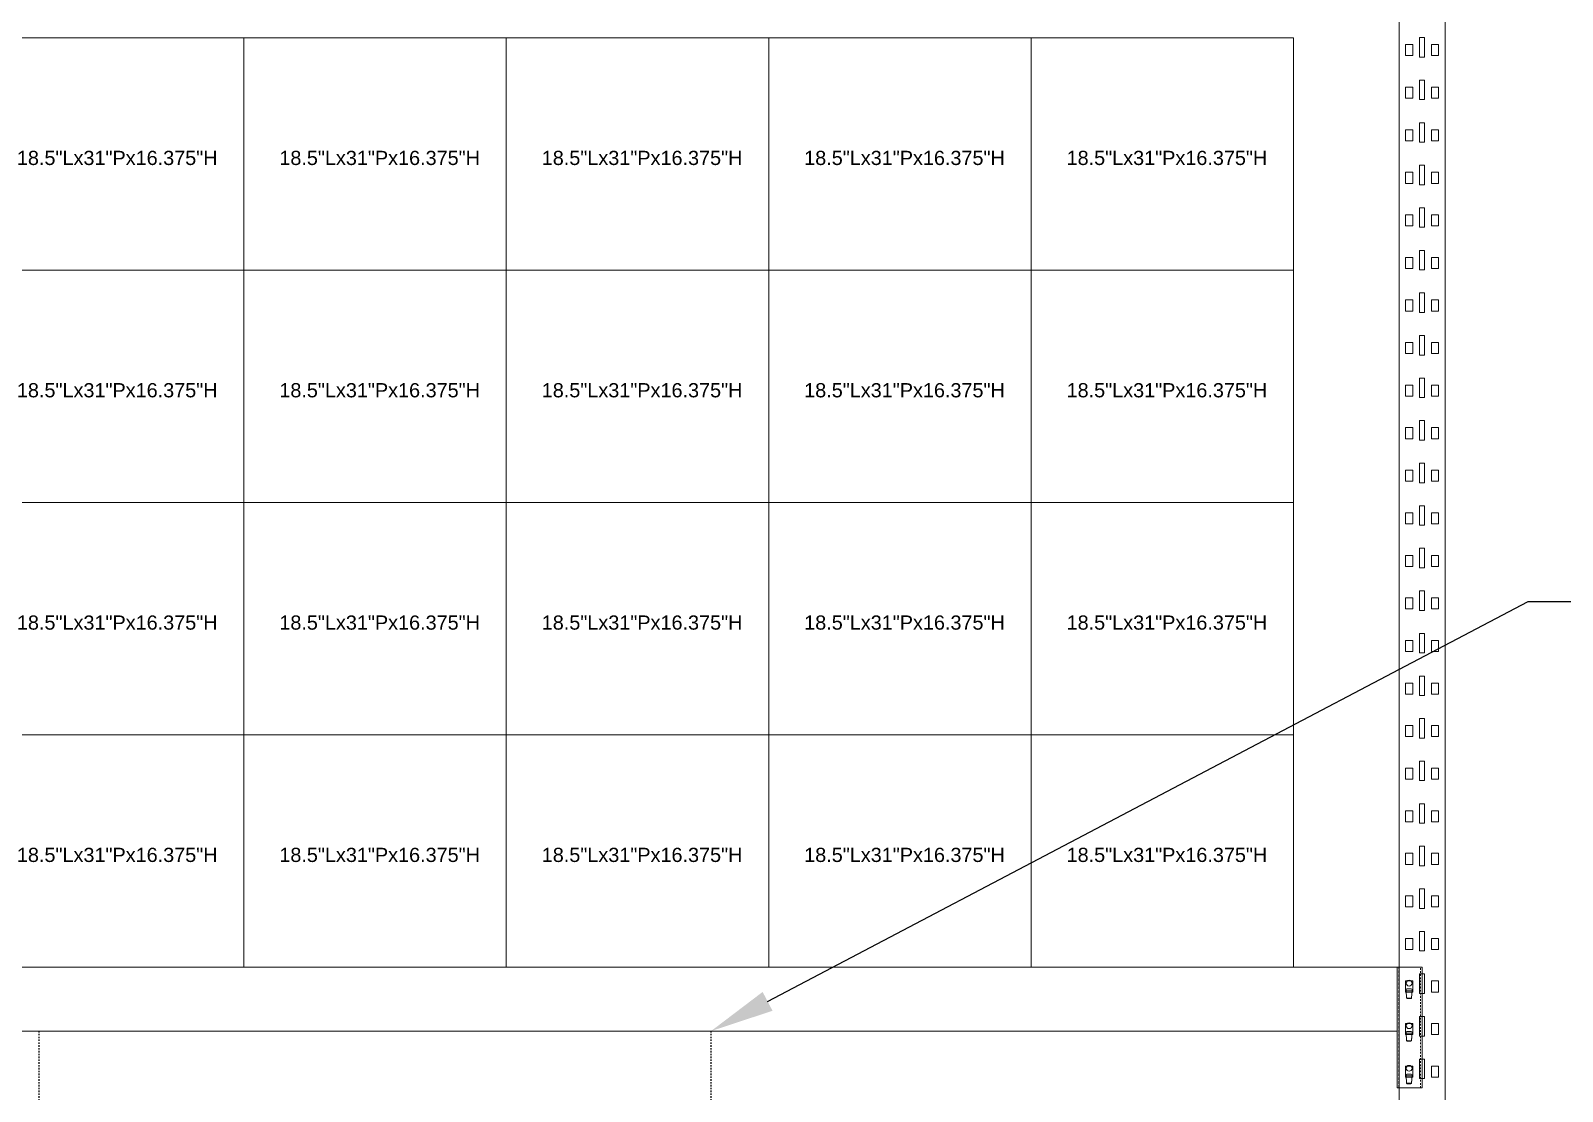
# Model space of a CAD drawing. Header units: inches. Extents: x 2743 to 10591, y -1604 to 5792.
# Drawn here: x 10345.3 to 10453.3, y 3794.9 to 3869.7 of the extents above; entities that cross this region are included whole.
import ezdxf

# ---------------------------------------------------------------- set-up
doc = ezdxf.new("R2010")
doc.units = ezdxf.units.IN
doc.header["$LTSCALE"] = 0.1875
doc.header["$MEASUREMENT"] = 0
doc.linetypes.add('DASHED', pattern=[0.75, 0.5, -0.25])
doc.linetypes.add('HIDDEN', pattern=[9.525, 6.35, -3.175])
for name, color, linetype, lineweight in [('12 Dashed', 7, 'DASHED', 5), ('21 Note', 7, 'Continuous', 5), ('32 Echelle', 160, 'Continuous', 15), ('33 Poutre', 30, 'Continuous', 15), ('34 Plywood', 45, 'Continuous', 13)]:
    doc.layers.add(name, color=color, linetype=linetype, lineweight=lineweight)
doc.styles.add('NOTE', font='', dxfattribs={"height": 4.5})
doc.styles.get('NOTE').set_extended_font_data('SansSerif')

msp = doc.modelspace()

# ---------------------------------------------------------------- linework, layer by layer
at = {"layer": '12 Dashed', "lineweight": 25, "ltscale": 0.5}
for p, q in [((10345.89447, 3758.64254), (10345.89447, 3799.14254)), ((10393.26947, 3758.64254), (10393.26947, 3799.14254))]:
    msp.add_line(p, q, dxfattribs=at)
at = {"layer": '21 Note', "lineweight": -2}
msp.add_line((10450.87019, 3829.41663), (10453.87019, 3829.41663), dxfattribs=at)
msp.add_lwpolyline([(10397.2528, 3801.23612), (10450.87019, 3829.41663)], dxfattribs=at)
at = {"layer": '21 Note'}
msp.add_solid([(10397.60173, 3800.57224), (10393.26947, 3799.14254), (10396.90387, 3801.90001)], dxfattribs=at)
at = {"layer": '32 Echelle'}
for p, q in [((10441.76973, 3704.64254), (10441.76976, 3944.64254)), ((10445.01973, 3704.64254), (10445.01976, 3944.64254)), ((10443.21975, 3869.16754), (10443.56975, 3869.16754)), ((10443.21975, 3867.79254), (10443.21975, 3869.16754)), ((10443.56975, 3867.79254), (10443.56975, 3869.16754)), ((10442.22979, 3868.67254), (10442.72979, 3868.67254)), ((10442.22979, 3867.89254), (10442.22979, 3868.67254)), ((10442.72979, 3867.89254), (10442.72979, 3868.67254)), ((10444.05971, 3867.89254), (10444.05971, 3868.67254)), ((10444.55971, 3868.67254), (10444.05971, 3868.67254)), ((10444.55971, 3867.89254), (10444.55971, 3868.67254)), ((10442.22979, 3867.89254), (10442.72979, 3867.89254)), ((10443.21975, 3867.79254), (10443.56975, 3867.79254)), ((10444.55971, 3867.89254), (10444.05971, 3867.89254)), ((10443.21975, 3866.16754), (10443.56975, 3866.16754)), ((10443.21975, 3864.79254), (10443.21975, 3866.16754)), ((10443.56975, 3864.79254), (10443.56975, 3866.16754)), ((10442.22979, 3865.67254), (10442.72979, 3865.67254)), ((10442.22979, 3864.89254), (10442.22979, 3865.67254)), ((10442.22979, 3864.89254), (10442.72979, 3864.89254)), ((10442.72979, 3864.89254), (10442.72979, 3865.67254)), ((10443.21975, 3864.79254), (10443.56975, 3864.79254)), ((10444.05971, 3864.89254), (10444.05971, 3865.67254)), ((10444.55971, 3865.67254), (10444.05971, 3865.67254)), ((10444.55971, 3864.89254), (10444.05971, 3864.89254)), ((10444.55971, 3864.89254), (10444.55971, 3865.67254)), ((10442.22979, 3862.67254), (10442.72979, 3862.67254)), ((10442.22979, 3861.89254), (10442.22979, 3862.67254)), ((10442.72979, 3861.89254), (10442.72979, 3862.67254)), ((10443.21975, 3863.16754), (10443.56975, 3863.16754)), ((10443.21975, 3861.79254), (10443.21975, 3863.16754)), ((10443.56975, 3861.79254), (10443.56975, 3863.16754)), ((10444.05971, 3861.89254), (10444.05971, 3862.67254)), ((10444.55971, 3862.67254), (10444.05971, 3862.67254)), ((10444.55971, 3861.89254), (10444.55971, 3862.67254)), ((10442.22979, 3861.89254), (10442.72979, 3861.89254)), ((10443.21975, 3861.79254), (10443.56975, 3861.79254)), ((10444.55971, 3861.89254), (10444.05971, 3861.89254)), ((10442.22979, 3859.67254), (10442.72979, 3859.67254)), ((10442.22979, 3858.89254), (10442.22979, 3859.67254)), ((10442.72979, 3858.89254), (10442.72979, 3859.67254)), ((10443.21975, 3860.16754), (10443.56975, 3860.16754)), ((10443.21975, 3858.79254), (10443.21975, 3860.16754)), ((10443.56975, 3858.79254), (10443.56975, 3860.16754)), ((10444.05971, 3858.89254), (10444.05971, 3859.67254)), ((10444.55971, 3859.67254), (10444.05971, 3859.67254)), ((10444.55971, 3858.89254), (10444.55971, 3859.67254)), ((10442.22979, 3858.89254), (10442.72979, 3858.89254)), ((10443.21975, 3858.79254), (10443.56975, 3858.79254)), ((10444.55971, 3858.89254), (10444.05971, 3858.89254)), ((10443.21975, 3857.16754), (10443.56975, 3857.16754)), ((10443.21975, 3855.79254), (10443.21975, 3857.16754)), ((10443.56975, 3855.79254), (10443.56975, 3857.16754)), ((10442.22979, 3856.67254), (10442.72979, 3856.67254)), ((10442.22979, 3855.89254), (10442.22979, 3856.67254)), ((10442.72979, 3855.89254), (10442.72979, 3856.67254)), ((10444.05971, 3855.89254), (10444.05971, 3856.67254)), ((10444.55971, 3856.67254), (10444.05971, 3856.67254)), ((10444.55971, 3855.89254), (10444.55971, 3856.67254)), ((10442.22979, 3855.89254), (10442.72979, 3855.89254)), ((10443.21975, 3855.79254), (10443.56975, 3855.79254)), ((10444.55971, 3855.89254), (10444.05971, 3855.89254)), ((10443.21975, 3854.16754), (10443.56975, 3854.16754)), ((10443.21975, 3852.79254), (10443.21975, 3854.16754)), ((10443.56975, 3852.79254), (10443.56975, 3854.16754)), ((10442.22979, 3853.67254), (10442.72979, 3853.67254)), ((10442.22979, 3852.89254), (10442.22979, 3853.67254)), ((10442.22979, 3852.89254), (10442.72979, 3852.89254)), ((10442.72979, 3852.89254), (10442.72979, 3853.67254)), ((10443.21975, 3852.79254), (10443.56975, 3852.79254)), ((10444.05971, 3852.89254), (10444.05971, 3853.67254)), ((10444.55971, 3853.67254), (10444.05971, 3853.67254)), ((10444.55971, 3852.89254), (10444.05971, 3852.89254)), ((10444.55971, 3852.89254), (10444.55971, 3853.67254)), ((10442.22979, 3850.67254), (10442.72979, 3850.67254)), ((10442.22979, 3849.89254), (10442.22979, 3850.67254)), ((10442.72979, 3849.89254), (10442.72979, 3850.67254)), ((10443.21975, 3851.16754), (10443.56975, 3851.16754)), ((10443.21975, 3849.79254), (10443.21975, 3851.16754)), ((10443.56975, 3849.79254), (10443.56975, 3851.16754)), ((10444.05971, 3849.89254), (10444.05971, 3850.67254)), ((10444.55971, 3850.67254), (10444.05971, 3850.67254)), ((10444.55971, 3849.89254), (10444.55971, 3850.67254)), ((10442.22979, 3849.89254), (10442.72979, 3849.89254)), ((10443.21975, 3849.79254), (10443.56975, 3849.79254)), ((10444.55971, 3849.89254), (10444.05971, 3849.89254)), ((10442.22979, 3847.67254), (10442.72979, 3847.67254)), ((10442.22979, 3846.89254), (10442.22979, 3847.67254)), ((10442.72979, 3846.89254), (10442.72979, 3847.67254)), ((10443.21975, 3848.16754), (10443.56975, 3848.16754)), ((10443.21975, 3846.79254), (10443.21975, 3848.16754)), ((10443.56975, 3846.79254), (10443.56975, 3848.16754)), ((10444.0597, 3846.89254), (10444.0597, 3847.67254)), ((10444.5597, 3847.67254), (10444.0597, 3847.67254)), ((10444.5597, 3846.89254), (10444.5597, 3847.67254)), ((10442.22979, 3846.89254), (10442.72979, 3846.89254)), ((10443.21975, 3846.79254), (10443.56975, 3846.79254)), ((10444.5597, 3846.89254), (10444.0597, 3846.89254)), ((10442.22979, 3844.67254), (10442.72979, 3844.67254)), ((10442.22979, 3843.89254), (10442.22979, 3844.67254)), ((10442.72979, 3843.89254), (10442.72979, 3844.67254)), ((10443.21975, 3845.16754), (10443.56975, 3845.16754)), ((10443.21975, 3843.79254), (10443.21975, 3845.16754)), ((10443.56975, 3843.79254), (10443.56975, 3845.16754)), ((10444.0597, 3843.89254), (10444.0597, 3844.67254)), ((10444.5597, 3844.67254), (10444.0597, 3844.67254)), ((10444.5597, 3843.89254), (10444.5597, 3844.67254)), ((10442.22979, 3843.89254), (10442.72979, 3843.89254)), ((10443.21975, 3843.79254), (10443.56975, 3843.79254)), ((10444.5597, 3843.89254), (10444.0597, 3843.89254)), ((10443.21975, 3842.16754), (10443.56975, 3842.16754)), ((10443.21975, 3840.79254), (10443.21975, 3842.16754)), ((10443.56975, 3840.79254), (10443.56975, 3842.16754)), ((10442.22979, 3841.67254), (10442.72979, 3841.67254)), ((10442.22979, 3840.89254), (10442.22979, 3841.67254)), ((10442.72979, 3840.89254), (10442.72979, 3841.67254)), ((10444.0597, 3840.89254), (10444.0597, 3841.67254)), ((10444.5597, 3841.67254), (10444.0597, 3841.67254)), ((10444.5597, 3840.89254), (10444.5597, 3841.67254)), ((10442.22979, 3840.89254), (10442.72979, 3840.89254)), ((10443.21975, 3840.79254), (10443.56975, 3840.79254)), ((10444.5597, 3840.89254), (10444.0597, 3840.89254)), ((10443.21975, 3839.16754), (10443.56975, 3839.16754)), ((10443.21975, 3837.79254), (10443.21975, 3839.16754)), ((10443.56975, 3837.79254), (10443.56975, 3839.16754)), ((10442.22979, 3838.67254), (10442.72979, 3838.67254)), ((10442.22979, 3837.89254), (10442.22979, 3838.67254)), ((10442.22979, 3837.89254), (10442.72979, 3837.89254)), ((10442.72979, 3837.89254), (10442.72979, 3838.67254)), ((10443.21975, 3837.79254), (10443.56975, 3837.79254)), ((10444.0597, 3837.89254), (10444.0597, 3838.67254)), ((10444.5597, 3838.67254), (10444.0597, 3838.67254)), ((10444.5597, 3837.89254), (10444.0597, 3837.89254)), ((10444.5597, 3837.89254), (10444.5597, 3838.67254)), ((10442.22979, 3835.67254), (10442.72979, 3835.67254)), ((10442.22979, 3834.89254), (10442.22979, 3835.67254)), ((10442.72979, 3834.89254), (10442.72979, 3835.67254)), ((10443.21975, 3836.16754), (10443.56975, 3836.16754)), ((10443.21975, 3834.79254), (10443.21975, 3836.16754)), ((10443.56975, 3834.79254), (10443.56975, 3836.16754)), ((10444.0597, 3834.89254), (10444.0597, 3835.67254)), ((10444.5597, 3835.67254), (10444.0597, 3835.67254)), ((10444.5597, 3834.89254), (10444.5597, 3835.67254)), ((10442.22979, 3834.89254), (10442.72979, 3834.89254)), ((10443.21975, 3834.79254), (10443.56975, 3834.79254)), ((10444.5597, 3834.89254), (10444.0597, 3834.89254)), ((10442.22979, 3832.67254), (10442.72979, 3832.67254)), ((10442.22979, 3831.89254), (10442.22979, 3832.67254)), ((10442.72979, 3831.89254), (10442.72979, 3832.67254)), ((10443.21975, 3833.16754), (10443.56975, 3833.16754)), ((10443.21975, 3831.79254), (10443.21975, 3833.16754)), ((10443.56975, 3831.79254), (10443.56975, 3833.16754)), ((10444.0597, 3831.89254), (10444.0597, 3832.67254)), ((10444.5597, 3832.67254), (10444.0597, 3832.67254)), ((10444.5597, 3831.89254), (10444.5597, 3832.67254)), ((10442.22979, 3831.89254), (10442.72979, 3831.89254)), ((10443.21975, 3831.79254), (10443.56975, 3831.79254)), ((10444.5597, 3831.89254), (10444.0597, 3831.89254)), ((10443.21975, 3830.16754), (10443.56975, 3830.16754)), ((10443.21975, 3828.79254), (10443.21975, 3830.16754)), ((10443.56975, 3828.79254), (10443.56975, 3830.16754)), ((10442.22979, 3829.67254), (10442.72979, 3829.67254)), ((10442.22979, 3828.89254), (10442.22979, 3829.67254)), ((10442.72979, 3828.89254), (10442.72979, 3829.67254)), ((10444.0597, 3828.89254), (10444.0597, 3829.67254)), ((10444.5597, 3829.67254), (10444.0597, 3829.67254)), ((10444.5597, 3828.89254), (10444.5597, 3829.67254)), ((10442.22979, 3828.89254), (10442.72979, 3828.89254)), ((10443.21975, 3828.79254), (10443.56975, 3828.79254)), ((10444.5597, 3828.89254), (10444.0597, 3828.89254)), ((10443.21975, 3827.16754), (10443.56975, 3827.16754)), ((10443.21975, 3825.79254), (10443.21975, 3827.16754)), ((10443.56975, 3825.79254), (10443.56975, 3827.16754)), ((10442.22979, 3826.67254), (10442.72979, 3826.67254)), ((10442.22979, 3825.89254), (10442.22979, 3826.67254)), ((10442.22979, 3825.89254), (10442.72979, 3825.89254)), ((10442.72979, 3825.89254), (10442.72979, 3826.67254)), ((10444.0597, 3825.89254), (10444.0597, 3826.67254)), ((10444.5597, 3826.67254), (10444.0597, 3826.67254)), ((10444.5597, 3825.89254), (10444.0597, 3825.89254)), ((10444.5597, 3825.89254), (10444.5597, 3826.67254)), ((10443.21975, 3825.79254), (10443.56975, 3825.79254)), ((10442.22979, 3823.67254), (10442.72979, 3823.67254)), ((10442.22979, 3822.89254), (10442.22979, 3823.67254)), ((10442.72979, 3822.89254), (10442.72979, 3823.67254)), ((10443.21975, 3824.16754), (10443.56975, 3824.16754)), ((10443.21975, 3822.79254), (10443.21975, 3824.16754)), ((10443.56975, 3822.79254), (10443.56975, 3824.16754)), ((10444.0597, 3822.89254), (10444.0597, 3823.67254)), ((10444.5597, 3823.67254), (10444.0597, 3823.67254)), ((10444.5597, 3822.89254), (10444.5597, 3823.67254)), ((10442.22979, 3822.89254), (10442.72979, 3822.89254)), ((10443.21975, 3822.79254), (10443.56975, 3822.79254)), ((10444.5597, 3822.89254), (10444.0597, 3822.89254)), ((10442.22979, 3820.67254), (10442.72979, 3820.67254)), ((10442.22979, 3819.89254), (10442.22979, 3820.67254)), ((10442.72979, 3819.89254), (10442.72979, 3820.67254)), ((10443.21975, 3821.16754), (10443.56975, 3821.16754)), ((10443.21975, 3819.79254), (10443.21975, 3821.16754)), ((10443.56975, 3819.79254), (10443.56975, 3821.16754)), ((10444.0597, 3819.89254), (10444.0597, 3820.67254)), ((10444.5597, 3820.67254), (10444.0597, 3820.67254)), ((10444.5597, 3819.89254), (10444.5597, 3820.67254)), ((10442.22979, 3819.89254), (10442.72979, 3819.89254)), ((10443.21975, 3819.79254), (10443.56975, 3819.79254)), ((10444.5597, 3819.89254), (10444.0597, 3819.89254)), ((10442.22979, 3817.67254), (10442.72979, 3817.67254)), ((10442.22979, 3816.89254), (10442.22979, 3817.67254)), ((10442.72979, 3816.89254), (10442.72979, 3817.67254)), ((10443.21974, 3818.16754), (10443.56974, 3818.16754)), ((10443.21974, 3816.79254), (10443.21974, 3818.16754)), ((10443.56974, 3816.79254), (10443.56974, 3818.16754)), ((10444.0597, 3816.89254), (10444.0597, 3817.67254)), ((10444.5597, 3817.67254), (10444.0597, 3817.67254)), ((10444.5597, 3816.89254), (10444.5597, 3817.67254)), ((10442.22979, 3816.89254), (10442.72979, 3816.89254)), ((10443.21974, 3816.79254), (10443.56974, 3816.79254)), ((10444.5597, 3816.89254), (10444.0597, 3816.89254)), ((10443.21974, 3815.16754), (10443.56974, 3815.16754)), ((10443.21974, 3813.79254), (10443.21974, 3815.16754)), ((10443.56974, 3813.79254), (10443.56974, 3815.16754)), ((10442.22979, 3814.67254), (10442.72979, 3814.67254)), ((10442.22979, 3813.89254), (10442.22979, 3814.67254)), ((10442.72979, 3813.89254), (10442.72979, 3814.67254)), ((10444.0597, 3813.89254), (10444.0597, 3814.67254)), ((10444.5597, 3814.67254), (10444.0597, 3814.67254)), ((10444.5597, 3813.89254), (10444.5597, 3814.67254)), ((10442.22979, 3813.89254), (10442.72979, 3813.89254)), ((10443.21974, 3813.79254), (10443.56974, 3813.79254)), ((10444.5597, 3813.89254), (10444.0597, 3813.89254)), ((10443.21974, 3812.16754), (10443.56974, 3812.16754)), ((10443.21974, 3810.79254), (10443.21974, 3812.16754)), ((10443.56974, 3810.79254), (10443.56974, 3812.16754)), ((10442.22979, 3811.67254), (10442.72979, 3811.67254)), ((10442.22979, 3810.89254), (10442.22979, 3811.67254)), ((10442.22979, 3810.89254), (10442.72979, 3810.89254)), ((10442.72979, 3810.89254), (10442.72979, 3811.67254)), ((10443.21974, 3810.79254), (10443.56974, 3810.79254)), ((10444.0597, 3810.89254), (10444.0597, 3811.67254)), ((10444.5597, 3811.67254), (10444.0597, 3811.67254)), ((10444.5597, 3810.89254), (10444.0597, 3810.89254)), ((10444.5597, 3810.89254), (10444.5597, 3811.67254)), ((10442.22979, 3808.67254), (10442.72979, 3808.67254)), ((10442.22979, 3807.89254), (10442.22979, 3808.67254)), ((10442.72979, 3807.89254), (10442.72979, 3808.67254)), ((10443.21974, 3809.16754), (10443.56974, 3809.16754)), ((10443.21974, 3807.79254), (10443.21974, 3809.16754)), ((10443.56974, 3807.79254), (10443.56974, 3809.16754)), ((10444.0597, 3807.89254), (10444.0597, 3808.67254)), ((10444.5597, 3808.67254), (10444.0597, 3808.67254)), ((10444.5597, 3807.89254), (10444.5597, 3808.67254)), ((10442.22979, 3807.89254), (10442.72979, 3807.89254)), ((10443.21974, 3807.79254), (10443.56974, 3807.79254)), ((10444.5597, 3807.89254), (10444.0597, 3807.89254)), ((10442.22979, 3805.67254), (10442.72979, 3805.67254)), ((10442.22979, 3804.89254), (10442.22979, 3805.67254)), ((10442.72979, 3804.89254), (10442.72979, 3805.67254)), ((10443.21974, 3806.16754), (10443.56974, 3806.16754)), ((10443.21974, 3804.79254), (10443.21974, 3806.16754)), ((10443.56974, 3804.79254), (10443.56974, 3806.16754)), ((10444.0597, 3804.89254), (10444.0597, 3805.67254)), ((10444.5597, 3805.67254), (10444.0597, 3805.67254)), ((10444.5597, 3804.89254), (10444.5597, 3805.67254)), ((10442.22979, 3804.89254), (10442.72979, 3804.89254)), ((10443.21974, 3804.79254), (10443.56974, 3804.79254)), ((10444.5597, 3804.89254), (10444.0597, 3804.89254)), ((10443.21974, 3803.16754), (10443.56974, 3803.16754)), ((10443.21974, 3801.79254), (10443.21974, 3803.16754)), ((10443.56974, 3801.79254), (10443.56974, 3803.16754)), ((10442.22979, 3802.67254), (10442.72979, 3802.67254)), ((10442.22979, 3801.89254), (10442.22979, 3802.67254)), ((10442.72979, 3801.89254), (10442.72979, 3802.67254)), ((10444.0597, 3801.89254), (10444.0597, 3802.67254)), ((10444.5597, 3802.67254), (10444.0597, 3802.67254)), ((10444.5597, 3801.89254), (10444.5597, 3802.67254)), ((10442.22979, 3801.89254), (10442.72979, 3801.89254)), ((10443.21974, 3801.79254), (10443.56974, 3801.79254)), ((10444.5597, 3801.89254), (10444.0597, 3801.89254)), ((10443.21974, 3800.16754), (10443.56974, 3800.16754)), ((10443.21974, 3798.79254), (10443.21974, 3800.16754)), ((10443.56974, 3798.79254), (10443.56974, 3800.16754)), ((10442.22979, 3799.67254), (10442.72979, 3799.67254)), ((10442.22979, 3798.89254), (10442.22979, 3799.67254)), ((10442.22979, 3798.89254), (10442.72979, 3798.89254)), ((10442.72979, 3798.89254), (10442.72979, 3799.67254)), ((10444.0597, 3798.89254), (10444.0597, 3799.67254)), ((10444.5597, 3799.67254), (10444.0597, 3799.67254)), ((10444.5597, 3798.89254), (10444.0597, 3798.89254)), ((10444.5597, 3798.89254), (10444.5597, 3799.67254)), ((10443.21974, 3798.79254), (10443.56974, 3798.79254)), ((10442.22979, 3796.67254), (10442.72979, 3796.67254)), ((10442.22979, 3795.89254), (10442.22979, 3796.67254)), ((10442.72979, 3795.89254), (10442.72979, 3796.67254)), ((10443.21974, 3797.16754), (10443.56974, 3797.16754)), ((10443.21974, 3795.79254), (10443.21974, 3797.16754)), ((10443.56974, 3795.79254), (10443.56974, 3797.16754)), ((10444.0597, 3795.89254), (10444.0597, 3796.67254)), ((10444.5597, 3796.67254), (10444.0597, 3796.67254)), ((10444.5597, 3795.89254), (10444.5597, 3796.67254)), ((10442.22979, 3795.89254), (10442.72979, 3795.89254)), ((10443.21974, 3795.79254), (10443.56974, 3795.79254)), ((10444.5597, 3795.89254), (10444.0597, 3795.89254))]:
    msp.add_line(p, q, dxfattribs=at)
at = {"layer": '33 Poutre'}
for p, q in [((10297.51947, 3803.64254), (10441.64447, 3803.64254)), ((10441.64447, 3795.14254), (10441.64447, 3803.64254)), ((10443.39447, 3803.64254), (10441.64447, 3803.64254)), ((10441.64447, 3795.14254), (10441.64447, 3803.64254)), ((10443.39447, 3803.64254), (10441.76347, 3803.64254)), ((10443.39447, 3795.14254), (10443.39447, 3803.64254)), ((10443.39447, 3803.16598), (10443.39447, 3803.64254)), ((10443.39447, 3795.14254), (10443.39447, 3803.16598)), ((10442.26228, 3801.98254), (10442.26228, 3802.04504)), ((10442.26228, 3801.98254), (10442.26228, 3802.04504)), ((10442.26228, 3801.98254), (10442.26228, 3802.04504)), ((10442.26228, 3801.98254), (10442.26228, 3802.04504)), ((10442.63478, 3802.10754), (10442.32478, 3802.10754)), ((10442.63478, 3802.10754), (10442.32478, 3802.10754)), ((10442.63478, 3802.10754), (10442.32478, 3802.10754)), ((10442.63478, 3802.10754), (10442.32478, 3802.10754)), ((10442.69728, 3801.98254), (10442.69728, 3802.04504)), ((10442.69728, 3801.98254), (10442.69728, 3802.04504)), ((10442.69728, 3801.98254), (10442.69728, 3802.04504)), ((10442.69728, 3801.98254), (10442.69728, 3802.04504)), ((10442.69728, 3801.98254), (10442.26228, 3801.98254)), ((10442.26228, 3801.98254), (10442.30242, 3801.47583)), ((10442.69728, 3801.98254), (10442.26228, 3801.98254)), ((10442.26228, 3801.98254), (10442.30242, 3801.47583)), ((10442.69728, 3801.98254), (10442.26228, 3801.98254)), ((10442.26228, 3801.98254), (10442.30242, 3801.47583)), ((10442.69728, 3801.98254), (10442.26228, 3801.98254)), ((10442.26228, 3801.98254), (10442.30242, 3801.47583)), ((10442.26465, 3801.98254), (10442.30242, 3801.50583)), ((10442.26465, 3801.98254), (10442.30242, 3801.50583)), ((10442.26465, 3801.98254), (10442.30242, 3801.50583)), ((10442.26465, 3801.98254), (10442.30242, 3801.50583)), ((10442.61028, 3801.46254), (10442.34928, 3801.46254)), ((10442.61028, 3801.46254), (10442.34928, 3801.46254)), ((10442.61028, 3801.46254), (10442.34928, 3801.46254)), ((10442.61028, 3801.46254), (10442.34928, 3801.46254)), ((10442.61028, 3801.43254), (10442.34928, 3801.43254)), ((10442.61028, 3801.43254), (10442.34928, 3801.43254)), ((10442.61028, 3801.43254), (10442.34928, 3801.43254)), ((10442.61028, 3801.43254), (10442.34928, 3801.43254)), ((10442.6949, 3801.98254), (10442.65713, 3801.50583)), ((10442.69728, 3801.98254), (10442.65713, 3801.47583)), ((10442.69728, 3801.98254), (10442.65713, 3801.47583)), ((10442.6949, 3801.98254), (10442.65713, 3801.50583)), ((10442.6949, 3801.98254), (10442.65713, 3801.50583)), ((10442.69728, 3801.98254), (10442.65713, 3801.47583)), ((10442.69728, 3801.98254), (10442.65713, 3801.47583)), ((10442.6949, 3801.98254), (10442.65713, 3801.50583)), ((10297.51947, 3799.14254), (10441.64447, 3799.14254)), ((10442.26228, 3798.98254), (10442.26228, 3799.04504)), ((10442.26228, 3798.98254), (10442.26228, 3799.04504)), ((10442.26228, 3798.98254), (10442.26228, 3799.04504)), ((10442.26228, 3798.98254), (10442.26228, 3799.04504)), ((10442.69728, 3798.98254), (10442.26228, 3798.98254)), ((10442.26228, 3798.98254), (10442.30242, 3798.47583)), ((10442.69728, 3798.98254), (10442.26228, 3798.98254)), ((10442.26228, 3798.98254), (10442.30242, 3798.47583)), ((10442.69728, 3798.98254), (10442.26228, 3798.98254)), ((10442.26228, 3798.98254), (10442.30242, 3798.47583)), ((10442.69728, 3798.98254), (10442.26228, 3798.98254)), ((10442.26228, 3798.98254), (10442.30242, 3798.47583)), ((10442.26465, 3798.98254), (10442.30242, 3798.50583)), ((10442.26465, 3798.98254), (10442.30242, 3798.50583)), ((10442.26465, 3798.98254), (10442.30242, 3798.50583)), ((10442.26465, 3798.98254), (10442.30242, 3798.50583)), ((10442.63478, 3799.10754), (10442.32478, 3799.10754)), ((10442.63478, 3799.10754), (10442.32478, 3799.10754)), ((10442.63478, 3799.10754), (10442.32478, 3799.10754)), ((10442.63478, 3799.10754), (10442.32478, 3799.10754)), ((10442.6949, 3798.98254), (10442.65713, 3798.50583)), ((10442.69728, 3798.98254), (10442.65713, 3798.47583)), ((10442.69728, 3798.98254), (10442.65713, 3798.47583)), ((10442.6949, 3798.98254), (10442.65713, 3798.50583)), ((10442.6949, 3798.98254), (10442.65713, 3798.50583)), ((10442.69728, 3798.98254), (10442.65713, 3798.47583)), ((10442.69728, 3798.98254), (10442.65713, 3798.47583)), ((10442.6949, 3798.98254), (10442.65713, 3798.50583)), ((10442.69728, 3798.98254), (10442.69728, 3799.04504)), ((10442.69728, 3798.98254), (10442.69728, 3799.04504)), ((10442.69728, 3798.98254), (10442.69728, 3799.04504)), ((10442.69728, 3798.98254), (10442.69728, 3799.04504)), ((10442.61028, 3798.46254), (10442.34928, 3798.46254)), ((10442.61028, 3798.46254), (10442.34928, 3798.46254)), ((10442.61028, 3798.46254), (10442.34928, 3798.46254)), ((10442.61028, 3798.46254), (10442.34928, 3798.46254)), ((10442.61028, 3798.43254), (10442.34928, 3798.43254)), ((10442.61028, 3798.43254), (10442.34928, 3798.43254)), ((10442.61028, 3798.43254), (10442.34928, 3798.43254)), ((10442.61028, 3798.43254), (10442.34928, 3798.43254)), ((10442.26228, 3795.98254), (10442.26228, 3796.04504)), ((10442.26228, 3795.98254), (10442.26228, 3796.04504)), ((10442.69728, 3795.98254), (10442.26228, 3795.98254)), ((10442.26228, 3795.98254), (10442.30242, 3795.47583)), ((10442.69728, 3795.98254), (10442.26228, 3795.98254)), ((10442.26228, 3795.98254), (10442.30242, 3795.47583)), ((10442.26465, 3795.98254), (10442.30242, 3795.50583)), ((10442.26465, 3795.98254), (10442.30242, 3795.50583)), ((10442.63478, 3796.10754), (10442.32478, 3796.10754)), ((10442.63478, 3796.10754), (10442.32478, 3796.10754)), ((10442.69728, 3795.98254), (10442.65713, 3795.47583)), ((10442.6949, 3795.98254), (10442.65713, 3795.50583)), ((10442.69728, 3795.98254), (10442.65713, 3795.47583)), ((10442.6949, 3795.98254), (10442.65713, 3795.50583)), ((10442.69728, 3795.98254), (10442.69728, 3796.04504)), ((10442.69728, 3795.98254), (10442.69728, 3796.04504)), ((10443.39447, 3795.14254), (10441.64447, 3795.14254)), ((10443.39447, 3795.14254), (10441.64447, 3795.14254)), ((10442.61028, 3795.46254), (10442.34928, 3795.46254)), ((10442.61028, 3795.46254), (10442.34928, 3795.46254)), ((10442.61028, 3795.43254), (10442.34928, 3795.43254)), ((10442.61028, 3795.43254), (10442.34928, 3795.43254))]:
    msp.add_line(p, q, dxfattribs=at)
at = {"layer": '33 Poutre', "linetype": 'HIDDEN', "ltscale": 0.15}
msp.add_line((10441.76347, 3795.14254), (10441.76347, 3803.64254), dxfattribs=at)
at = {"layer": '33 Poutre', "linetype": 'HIDDEN', "ltscale": 0.1}
msp.add_line((10443.27547, 3795.14254), (10443.27547, 3803.64254), dxfattribs=at)
at = {"layer": '33 Poutre'}
for centre in [(10442.47978, 3802.51754), (10442.47978, 3802.51754), (10442.47978, 3799.51754), (10442.47978, 3799.51754), (10442.47978, 3796.51754), (10442.47978, 3796.51754)]:
    msp.add_circle(centre, 0.205, dxfattribs=at)
for centre, radius, start, end in [((10442.32478, 3802.04504), 0.0625, 90, 180), ((10442.32478, 3802.04504), 0.0625, 90, 180), ((10442.32478, 3802.04504), 0.0625, 90, 180), ((10442.32478, 3802.04504), 0.0625, 90, 180), ((10442.63478, 3802.04504), 0.0625, 0, 90), ((10442.63478, 3802.04504), 0.0625, 0, 90), ((10442.63478, 3802.04504), 0.0625, 0, 90), ((10442.63478, 3802.04504), 0.0625, 0, 90), ((10442.34928, 3801.50954), 0.047, 184.5300839, 270), ((10442.34928, 3801.50954), 0.047, 184.5300839, 270), ((10442.34928, 3801.50954), 0.047, 184.5300839, 270), ((10442.34928, 3801.50954), 0.047, 184.5300839, 270), ((10442.34928, 3801.47954), 0.047, 184.5300839, 270), ((10442.34928, 3801.47954), 0.047, 184.5300839, 270), ((10442.34928, 3801.47954), 0.047, 184.5300839, 270), ((10442.34928, 3801.47954), 0.047, 184.5300839, 270), ((10442.61028, 3801.50954), 0.047, 270, 355.4699161), ((10442.61028, 3801.50954), 0.047, 270, 355.4699161), ((10442.61028, 3801.50954), 0.047, 270, 355.4699161), ((10442.61028, 3801.50954), 0.047, 270, 355.4699161), ((10442.61028, 3801.47954), 0.047, 270, 355.4699161), ((10442.61028, 3801.47954), 0.047, 270, 355.4699161), ((10442.61028, 3801.47954), 0.047, 270, 355.4699161), ((10442.61028, 3801.47954), 0.047, 270, 355.4699161), ((10442.32478, 3799.04504), 0.0625, 90, 180), ((10442.32478, 3799.04504), 0.0625, 90, 180), ((10442.32478, 3799.04504), 0.0625, 90, 180), ((10442.32478, 3799.04504), 0.0625, 90, 180), ((10442.63478, 3799.04504), 0.0625, 0, 90), ((10442.63478, 3799.04504), 0.0625, 0, 90), ((10442.63478, 3799.04504), 0.0625, 0, 90), ((10442.63478, 3799.04504), 0.0625, 0, 90), ((10442.34928, 3798.50954), 0.047, 184.5300839, 270), ((10442.34928, 3798.50954), 0.047, 184.5300839, 270), ((10442.34928, 3798.50954), 0.047, 184.5300839, 270), ((10442.34928, 3798.50954), 0.047, 184.5300839, 270), ((10442.34928, 3798.47954), 0.047, 184.5300839, 270), ((10442.34928, 3798.47954), 0.047, 184.5300839, 270), ((10442.34928, 3798.47954), 0.047, 184.5300839, 270), ((10442.34928, 3798.47954), 0.047, 184.5300839, 270), ((10442.61028, 3798.50954), 0.047, 270, 355.4699161), ((10442.61028, 3798.50954), 0.047, 270, 355.4699161), ((10442.61028, 3798.50954), 0.047, 270, 355.4699161), ((10442.61028, 3798.50954), 0.047, 270, 355.4699161), ((10442.61028, 3798.47954), 0.047, 270, 355.4699161), ((10442.61028, 3798.47954), 0.047, 270, 355.4699161), ((10442.61028, 3798.47954), 0.047, 270, 355.4699161), ((10442.61028, 3798.47954), 0.047, 270, 355.4699161), ((10442.32478, 3796.04504), 0.0625, 90, 180), ((10442.32478, 3796.04504), 0.0625, 90, 180), ((10442.63478, 3796.04504), 0.0625, 0, 90), ((10442.63478, 3796.04504), 0.0625, 0, 90), ((10442.34928, 3795.50954), 0.047, 184.5300839, 270), ((10442.34928, 3795.50954), 0.047, 184.5300839, 270), ((10442.34928, 3795.47954), 0.047, 184.5300839, 270), ((10442.34928, 3795.47954), 0.047, 184.5300839, 270), ((10442.61028, 3795.50954), 0.047, 270, 355.4699161), ((10442.61028, 3795.50954), 0.047, 270, 355.4699161), ((10442.61028, 3795.47954), 0.047, 270, 355.4699161), ((10442.61028, 3795.47954), 0.047, 270, 355.4699161)]:
    msp.add_arc(centre, radius, start, end, dxfattribs=at)
at = {"layer": '34 Plywood'}
for p, q in [((10360.33197, 3869.14254), (10341.83197, 3869.14254)), ((10378.83197, 3869.14254), (10360.33197, 3869.14254)), ((10360.33197, 3869.14254), (10360.33197, 3852.76754)), ((10360.33197, 3852.76754), (10360.33197, 3869.14254)), ((10397.33197, 3869.14254), (10378.83197, 3869.14254)), ((10378.83197, 3869.14254), (10378.83197, 3852.76754)), ((10378.83197, 3852.76754), (10378.83197, 3869.14254)), ((10415.83197, 3869.14254), (10397.33197, 3869.14254)), ((10397.33197, 3869.14254), (10397.33197, 3852.76754)), ((10397.33197, 3852.76754), (10397.33197, 3869.14254)), ((10415.83197, 3852.76754), (10415.83197, 3869.14254)), ((10434.33197, 3869.14254), (10415.83197, 3869.14254)), ((10415.83197, 3869.14254), (10415.83197, 3852.76754)), ((10434.33197, 3852.76754), (10434.33197, 3869.14254)), ((10360.33197, 3852.76754), (10341.83197, 3852.76754)), ((10341.83197, 3852.76754), (10360.33197, 3852.76754)), ((10378.83197, 3852.76754), (10360.33197, 3852.76754)), ((10360.33197, 3852.76754), (10360.33197, 3836.39254)), ((10360.33197, 3836.39254), (10360.33197, 3852.76754)), ((10360.33197, 3852.76754), (10378.83197, 3852.76754)), ((10397.33197, 3852.76754), (10378.83197, 3852.76754)), ((10378.83197, 3852.76754), (10378.83197, 3836.39254)), ((10378.83197, 3836.39254), (10378.83197, 3852.76754)), ((10378.83197, 3852.76754), (10397.33197, 3852.76754)), ((10415.83197, 3852.76754), (10397.33197, 3852.76754)), ((10397.33197, 3852.76754), (10397.33197, 3836.39254)), ((10397.33197, 3836.39254), (10397.33197, 3852.76754)), ((10397.33197, 3852.76754), (10415.83197, 3852.76754)), ((10415.83197, 3836.39254), (10415.83197, 3852.76754)), ((10434.33197, 3852.76754), (10415.83197, 3852.76754)), ((10415.83197, 3852.76754), (10415.83197, 3836.39254)), ((10415.83197, 3852.76754), (10434.33197, 3852.76754)), ((10434.33197, 3836.39254), (10434.33197, 3852.76754)), ((10360.33197, 3836.39254), (10341.83197, 3836.39254)), ((10341.83197, 3836.39254), (10360.33197, 3836.39254)), ((10378.83197, 3836.39254), (10360.33197, 3836.39254)), ((10360.33197, 3836.39254), (10360.33197, 3820.01754)), ((10360.33197, 3820.01754), (10360.33197, 3836.39254)), ((10360.33197, 3836.39254), (10378.83197, 3836.39254)), ((10397.33197, 3836.39254), (10378.83197, 3836.39254)), ((10378.83197, 3836.39254), (10378.83197, 3820.01754)), ((10378.83197, 3820.01754), (10378.83197, 3836.39254)), ((10378.83197, 3836.39254), (10397.33197, 3836.39254)), ((10415.83197, 3836.39254), (10397.33197, 3836.39254)), ((10397.33197, 3836.39254), (10397.33197, 3820.01754)), ((10397.33197, 3820.01754), (10397.33197, 3836.39254)), ((10397.33197, 3836.39254), (10415.83197, 3836.39254)), ((10415.83197, 3820.01754), (10415.83197, 3836.39254)), ((10434.33197, 3836.39254), (10415.83197, 3836.39254)), ((10415.83197, 3836.39254), (10415.83197, 3820.01754)), ((10415.83197, 3836.39254), (10434.33197, 3836.39254)), ((10434.33197, 3820.01754), (10434.33197, 3836.39254)), ((10360.33197, 3820.01754), (10341.83197, 3820.01754)), ((10341.83197, 3820.01754), (10360.33197, 3820.01754)), ((10378.83197, 3820.01754), (10360.33197, 3820.01754)), ((10360.33197, 3820.01754), (10360.33197, 3803.64254)), ((10360.33197, 3803.64254), (10360.33197, 3820.01754)), ((10360.33197, 3820.01754), (10378.83197, 3820.01754)), ((10397.33197, 3820.01754), (10378.83197, 3820.01754)), ((10378.83197, 3820.01754), (10378.83197, 3803.64254)), ((10378.83197, 3803.64254), (10378.83197, 3820.01754)), ((10378.83197, 3820.01754), (10397.33197, 3820.01754)), ((10415.83197, 3820.01754), (10397.33197, 3820.01754)), ((10397.33197, 3820.01754), (10397.33197, 3803.64254)), ((10397.33197, 3803.64254), (10397.33197, 3820.01754)), ((10397.33197, 3820.01754), (10415.83197, 3820.01754)), ((10415.83197, 3803.64254), (10415.83197, 3820.01754)), ((10434.33197, 3820.01754), (10415.83197, 3820.01754)), ((10415.83197, 3820.01754), (10415.83197, 3803.64254)), ((10415.83197, 3820.01754), (10434.33197, 3820.01754)), ((10434.33197, 3803.64254), (10434.33197, 3820.01754)), ((10341.83197, 3803.64254), (10360.33197, 3803.64254)), ((10360.33197, 3803.64254), (10378.83197, 3803.64254)), ((10378.83197, 3803.64254), (10397.33197, 3803.64254)), ((10397.33197, 3803.64254), (10415.83197, 3803.64254)), ((10415.83197, 3803.64254), (10434.33197, 3803.64254))]:
    msp.add_line(p, q, dxfattribs=at)

# ---------------------------------------------------------------- texts
at = {"layer": '34 Plywood', "char_height": 1, "attachment_point": 1, "style": 'NOTE'}
for insert in [(10344.33307, 3861.18437), (10362.83307, 3861.18437), (10381.33307, 3861.18437), (10399.83307, 3861.18437), (10418.33307, 3861.18437), (10344.33307, 3844.80937), (10362.83307, 3844.80937), (10381.33307, 3844.80937), (10399.83307, 3844.80937), (10418.33307, 3844.80937), (10344.33307, 3828.43437), (10362.83307, 3828.43437), (10381.33307, 3828.43437), (10399.83307, 3828.43437), (10418.33307, 3828.43437), (10344.33307, 3812.05937), (10362.83307, 3812.05937), (10381.33307, 3812.05937), (10399.83307, 3812.05937), (10418.33307, 3812.05937)]:
    msp.add_mtext_dynamic_manual_height_columns('18.5"Lx31"Px16.375"H', width=10.4862205, gutter_width=22.5, heights=[0], dxfattribs=dict(at, insert=insert))

doc.saveas('drawing.dxf')
